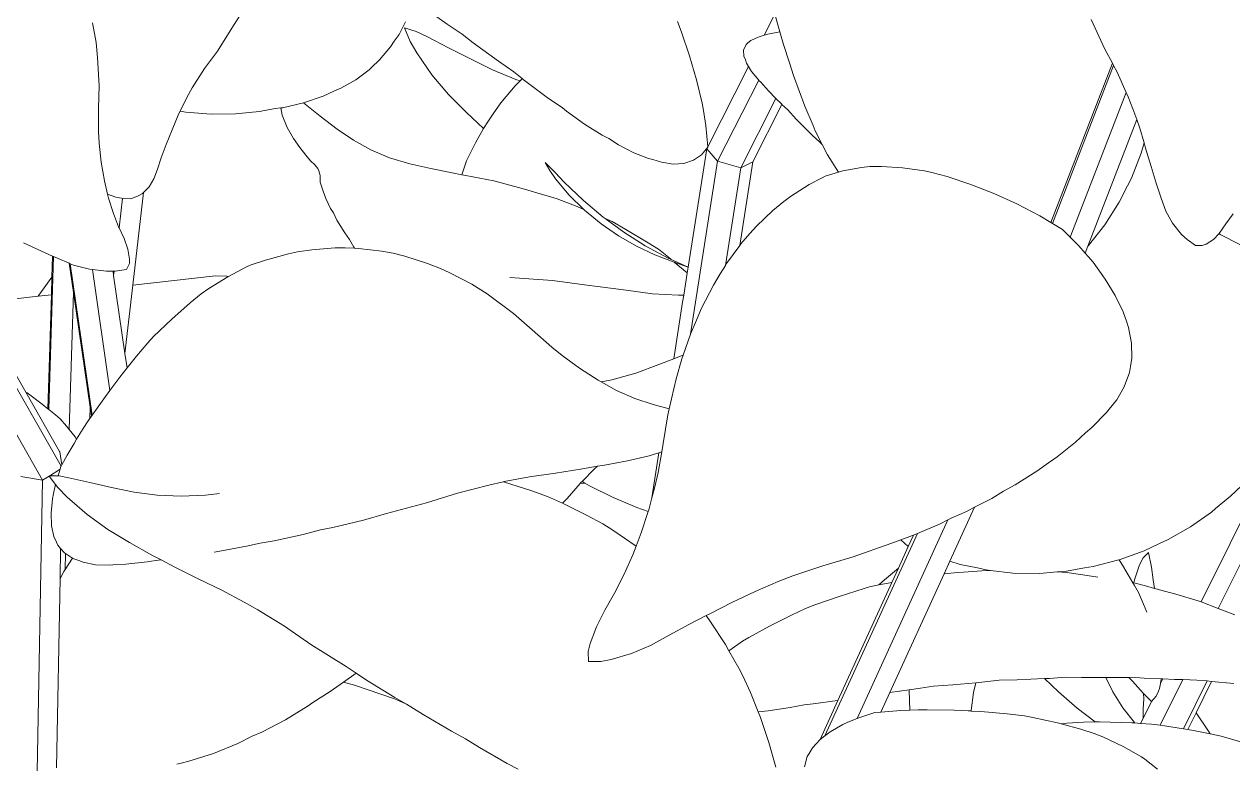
# Model space of a CAD drawing. Header units: metres. Extents: x 12.2 to 77.2, y 18.8 to 35.5.
# Drawn here: x 61.5268 to 61.8069, y 29.8776 to 30.0491 of the extents above; entities that cross this region are included whole.
import ezdxf

# ---------------------------------------------------------------- set-up
doc = ezdxf.new("R2010")
doc.units = ezdxf.units.M
doc.layers.add('0inne_gulv', color=7, linetype='Continuous', lineweight=13)

# ---------------------------------------------------------------- blocks, each defined once
blk = doc.blocks.new('One bedroom house rs')
for p, q in [((-8.94322, -1.93245), (-8.93713, -1.93681)), ((-8.98704, -1.93772), (-8.98526, -1.93494)), ((-8.86122, -1.93448), (-8.86368, -1.93936)), ((-8.86007, -1.93856), (-8.86122, -1.93448)), ((-9.01933, -1.93651), (-9.01847, -1.94107)), ((-8.99033, -1.94302), (-8.98704, -1.93772)), ((-8.9483, -1.93915), (-8.94679, -1.93626)), ((-8.947, -1.93765), (-8.94431, -1.93845)), ((-8.947, -1.93765), (-8.94574, -1.94077)), ((-8.93713, -1.93681), (-8.9337, -1.93911)), ((-8.88375, -1.93615), (-8.8829, -1.93838)), ((-8.78789, -1.93571), (-8.78477, -1.94257)), ((-8.95029, -1.94205), (-8.94944, -1.94076)), ((-8.94944, -1.94076), (-8.9483, -1.93915)), ((-8.94421, -1.94345), (-8.94574, -1.94077)), ((-8.94189, -1.93968), (-8.94431, -1.93845)), ((-8.94189, -1.93968), (-8.93684, -1.94226)), ((-8.93113, -1.94111), (-8.9337, -1.93911)), ((-8.8829, -1.93838), (-8.88097, -1.94412)), ((-8.86751, -1.9411), (-8.86679, -1.94054)), ((-8.86679, -1.94054), (-8.86511, -1.93978)), ((-8.86368, -1.93936), (-8.86511, -1.93978)), ((-8.86285, -1.93912), (-8.86368, -1.93936)), ((-8.86285, -1.93912), (-8.86007, -1.93856)), ((-8.85924, -1.94151), (-8.86007, -1.93856)), ((-9.01847, -1.94107), (-9.01814, -1.94455)), ((-8.99337, -1.9471), (-8.99033, -1.94302)), ((-8.95029, -1.94205), (-8.95281, -1.94504)), ((-8.94421, -1.94345), (-8.94068, -1.94852)), ((-8.93177, -1.94484), (-8.93684, -1.94226)), ((-8.92527, -1.9454), (-8.93113, -1.94111)), ((-8.86845, -1.94279), (-8.86789, -1.94149)), ((-8.8684, -1.94418), (-8.86845, -1.94279)), ((-8.86789, -1.94149), (-8.86751, -1.9411)), ((-8.85779, -1.94576), (-8.85924, -1.94151)), ((-8.78477, -1.94257), (-8.78301, -1.94585)), ((-9.01814, -1.94455), (-9.01776, -1.95109)), ((-8.95468, -1.94682), (-8.95281, -1.94504)), ((-8.92661, -1.94738), (-8.93177, -1.94484)), ((-8.92173, -1.94782), (-8.92527, -1.9454)), ((-8.87936, -1.9497), (-8.88097, -1.94412)), ((-8.8684, -1.94418), (-8.868, -1.94507)), ((-8.86779, -1.94582), (-8.868, -1.94507)), ((-8.86734, -1.94659), (-8.86779, -1.94582)), ((-8.8569, -1.94866), (-8.85779, -1.94576)), ((-8.78301, -1.94585), (-8.79727, -1.98276)), ((-8.79689, -1.98299), (-8.78275, -1.94635)), ((-8.78301, -1.94585), (-8.78275, -1.94635)), ((-8.78275, -1.94635), (-8.7819, -1.94794)), ((-8.99623, -1.95157), (-8.99337, -1.9471)), ((-8.95828, -1.94969), (-8.95521, -1.94737)), ((-8.95521, -1.94737), (-8.95468, -1.94682)), ((-8.93684, -1.95309), (-8.94068, -1.94852)), ((-8.92123, -1.94958), (-8.92661, -1.94738)), ((-8.91975, -1.9494), (-8.92173, -1.94782)), ((-8.86734, -1.94659), (-8.87674, -1.96521)), ((-8.86665, -1.94778), (-8.86734, -1.94659)), ((-8.86496, -1.94976), (-8.86665, -1.94778)), ((-8.8569, -1.94866), (-8.85429, -1.9558)), ((-8.77981, -1.9526), (-8.7819, -1.94794)), ((-9.01776, -1.95109), (-9.01797, -1.95627)), ((-8.99748, -1.95379), (-8.99623, -1.95157)), ((-8.9634, -1.95228), (-8.96182, -1.95165)), ((-8.95828, -1.94969), (-8.96182, -1.95165)), ((-8.92137, -1.95105), (-8.92469, -1.95504)), ((-8.92137, -1.95105), (-8.92023, -1.94989)), ((-8.92123, -1.94958), (-8.92023, -1.94989)), ((-8.92023, -1.94989), (-8.91975, -1.9494)), ((-8.91952, -1.94959), (-8.91975, -1.9494)), ((-8.91952, -1.94959), (-8.91397, -1.95375)), ((-8.87936, -1.9497), (-8.87807, -1.95509)), ((-8.87447, -1.96858), (-8.86496, -1.94976)), ((-8.86492, -1.94981), (-8.86496, -1.94976)), ((-8.86444, -1.95025), (-8.86492, -1.94981)), ((-8.86272, -1.95224), (-8.86444, -1.95025)), ((-8.99905, -1.95696), (-8.99748, -1.95379)), ((-8.96591, -1.95347), (-8.97043, -1.95502)), ((-8.96591, -1.95347), (-8.9634, -1.95228)), ((-8.93268, -1.95725), (-8.93684, -1.95309)), ((-8.91041, -1.95622), (-8.91397, -1.95375)), ((-8.86912, -1.97009), (-8.86098, -1.95398)), ((-8.86272, -1.95224), (-8.86098, -1.95398)), ((-8.86098, -1.95398), (-8.85962, -1.95536)), ((-8.79277, -1.98617), (-8.77981, -1.9526)), ((-8.77936, -1.95361), (-8.77981, -1.9526)), ((-8.77825, -1.95638), (-8.77936, -1.95361)), ((-9.01797, -1.96175), (-9.01797, -1.95627)), ((-8.9993, -1.95746), (-9.00089, -1.96127)), ((-8.9993, -1.95746), (-8.99905, -1.95696)), ((-8.99769, -1.95717), (-8.99905, -1.95696)), ((-8.99769, -1.95717), (-8.99187, -1.95762)), ((-8.98616, -1.95758), (-8.99187, -1.95762)), ((-8.98616, -1.95758), (-8.98061, -1.95705)), ((-8.98061, -1.95705), (-8.97701, -1.95637)), ((-8.97571, -1.9562), (-8.97701, -1.95637)), ((-8.97533, -1.95615), (-8.97571, -1.9562)), ((-8.97571, -1.9562), (-8.97536, -1.95786)), ((-8.97533, -1.95615), (-8.97043, -1.95502)), ((-8.97043, -1.95502), (-8.96657, -1.95814)), ((-8.93268, -1.95725), (-8.92869, -1.96101)), ((-8.92776, -1.95942), (-8.92647, -1.95758)), ((-8.92469, -1.95504), (-8.92647, -1.95758)), ((-8.90953, -1.95694), (-8.91041, -1.95622)), ((-8.90536, -1.95995), (-8.90953, -1.95694)), ((-8.87807, -1.95509), (-8.87775, -1.95683)), ((-8.87775, -1.95683), (-8.87722, -1.96031)), ((-8.86629, -1.96872), (-8.85956, -1.95541)), ((-8.85962, -1.95536), (-8.85956, -1.95541)), ((-8.85956, -1.95541), (-8.85823, -1.95661)), ((-8.85624, -1.95882), (-8.85823, -1.95661)), ((-8.85235, -1.96028), (-8.85429, -1.9558)), ((-8.77825, -1.95638), (-8.77736, -1.95892)), ((-8.97422, -1.96074), (-8.97536, -1.95786)), ((-8.96263, -1.96111), (-8.96657, -1.95814)), ((-8.92869, -1.96101), (-8.92776, -1.95942)), ((-8.90536, -1.95995), (-8.90126, -1.9625)), ((-8.87674, -1.96521), (-8.87722, -1.96031)), ((-8.85256, -1.96249), (-8.85624, -1.95882)), ((-8.85187, -1.96149), (-8.85235, -1.96028)), ((-8.78867, -1.98823), (-8.77736, -1.95892)), ((-8.77736, -1.95892), (-8.77666, -1.96092)), ((-9.01782, -1.96441), (-9.01797, -1.96175)), ((-9.00227, -1.9647), (-9.00089, -1.96127)), ((-8.97272, -1.96326), (-8.97422, -1.96074)), ((-8.97125, -1.9654), (-8.97272, -1.96326)), ((-8.95884, -1.9637), (-8.96263, -1.96111)), ((-8.93061, -1.96428), (-8.92869, -1.96101)), ((-8.89968, -1.96333), (-8.90126, -1.9625)), ((-8.85256, -1.96249), (-8.85077, -1.96411)), ((-8.85026, -1.96466), (-8.85187, -1.96149)), ((-8.77567, -1.96429), (-8.77666, -1.96092)), ((-9.01782, -1.96441), (-9.01732, -1.96874)), ((-9.00339, -1.96774), (-9.00227, -1.9647)), ((-8.97125, -1.9654), (-8.96993, -1.96713)), ((-8.95884, -1.9637), (-8.95482, -1.96592)), ((-8.95482, -1.96592), (-8.95048, -1.96775)), ((-8.93061, -1.96428), (-8.93219, -1.96755)), ((-8.89744, -1.96475), (-8.89968, -1.96333)), ((-8.89744, -1.96475), (-8.89388, -1.96659)), ((-8.877, -1.96572), (-8.8813, -1.99309)), ((-8.87678, -1.96528), (-8.87823, -1.96704)), ((-8.87678, -1.96528), (-8.877, -1.96572)), ((-8.87447, -1.96858), (-8.877, -1.96572)), ((-8.87674, -1.96521), (-8.87678, -1.96528)), ((-8.85077, -1.96411), (-8.85026, -1.96466)), ((-8.84905, -1.96705), (-8.85026, -1.96466)), ((-8.77567, -1.96429), (-8.77635, -1.96673)), ((-8.77529, -1.96556), (-8.77567, -1.96429)), ((-8.774, -1.96982), (-8.77529, -1.96556)), ((-9.01653, -1.97313), (-9.01732, -1.96874)), ((-9.00339, -1.96774), (-9.00429, -1.97038)), ((-8.96993, -1.96713), (-8.96879, -1.96846)), ((-8.96781, -1.96937), (-8.96879, -1.96846)), ((-8.95048, -1.96775), (-8.94583, -1.96919)), ((-8.93264, -1.96848), (-8.93376, -1.9717)), ((-8.93219, -1.96755), (-8.93264, -1.96848)), ((-8.91445, -1.96885), (-8.91335, -1.97072)), ((-8.91445, -1.96885), (-8.91212, -1.97118)), ((-8.89049, -1.9679), (-8.89388, -1.96659)), ((-8.89049, -1.9679), (-8.88946, -1.96814)), ((-8.88747, -1.96881), (-8.88946, -1.96814)), ((-8.88474, -1.96923), (-8.88747, -1.96881)), ((-8.88006, -1.96829), (-8.88227, -1.96905)), ((-8.88076, -2.00865), (-8.87447, -1.96858)), ((-8.88006, -1.96829), (-8.8794, -1.96783)), ((-8.87823, -1.96704), (-8.8794, -1.96783)), ((-8.86912, -1.97009), (-8.87447, -1.96858)), ((-8.86933, -1.98807), (-8.86629, -1.96872)), ((-8.86629, -1.96872), (-8.86912, -1.97009)), ((-8.84905, -1.96705), (-8.84649, -1.97111)), ((-8.77635, -1.96673), (-8.77859, -1.9725)), ((-9.00429, -1.97038), (-9.00508, -1.97261)), ((-8.96781, -1.96937), (-8.96712, -1.97026)), ((-8.96712, -1.97026), (-8.96685, -1.97079)), ((-8.96685, -1.97079), (-8.96661, -1.97184)), ((-8.94583, -1.96919), (-8.94091, -1.97023)), ((-8.93595, -1.97126), (-8.94091, -1.97023)), ((-8.93595, -1.97126), (-8.93376, -1.9717)), ((-8.93376, -1.9717), (-8.93283, -1.97188)), ((-8.91201, -1.97267), (-8.91335, -1.97072)), ((-8.91001, -1.97342), (-8.91212, -1.97118)), ((-8.88474, -1.96923), (-8.88227, -1.96905)), ((-8.87267, -1.99271), (-8.86912, -1.97009)), ((-8.84952, -1.97205), (-8.84649, -1.97111)), ((-8.84649, -1.97111), (-8.8455, -1.97081)), ((-8.8455, -1.97081), (-8.84111, -1.96998)), ((-8.84111, -1.96998), (-8.83923, -1.96982)), ((-8.83647, -1.96977), (-8.83923, -1.96982)), ((-8.83647, -1.96977), (-8.83161, -1.97009)), ((-8.83161, -1.97009), (-8.82651, -1.97082)), ((-8.82651, -1.97082), (-8.8248, -1.97118)), ((-8.8248, -1.97118), (-8.82131, -1.97213)), ((-8.77282, -1.97367), (-8.774, -1.96982)), ((-9.01583, -1.97616), (-9.01653, -1.97313)), ((-9.00753, -1.97579), (-9.00621, -1.97449)), ((-9.00508, -1.97261), (-9.00621, -1.97449)), ((-8.96661, -1.97184), (-8.96656, -1.97342)), ((-8.96656, -1.97342), (-8.96585, -1.97554)), ((-8.93283, -1.97188), (-8.92632, -1.97313)), ((-8.91974, -1.97491), (-8.92632, -1.97313)), ((-8.91201, -1.97267), (-8.90884, -1.97644)), ((-8.91001, -1.97342), (-8.90554, -1.97768)), ((-8.85326, -1.97396), (-8.85757, -1.9767)), ((-8.85326, -1.97396), (-8.85028, -1.97239)), ((-8.85028, -1.97239), (-8.84952, -1.97205)), ((-8.82131, -1.97213), (-8.81601, -1.97389)), ((-8.81061, -1.97599), (-8.81601, -1.97389)), ((-8.77948, -1.97427), (-8.78142, -1.97806)), ((-8.77859, -1.9725), (-8.77948, -1.97427)), ((-8.77173, -1.9771), (-8.77282, -1.97367)), ((-9.03088, -2.04252), (-9.06965, -1.97455)), ((-9.06221, -1.97682), (-9.02661, -2.03923)), ((-9.01396, -1.9769), (-9.01583, -1.97616)), ((-9.0156, -1.97712), (-9.01583, -1.97616)), ((-9.0145, -1.98067), (-9.0156, -1.97712)), ((-9.01396, -1.9769), (-9.01258, -1.97715)), ((-9.01237, -1.97717), (-9.01316, -1.984)), ((-9.01237, -1.97717), (-9.01258, -1.97715)), ((-9.01048, -1.9773), (-9.01237, -1.97717)), ((-9.01048, -1.9773), (-9.00877, -1.97662)), ((-9.01, -1.99733), (-9.00753, -1.97579)), ((-9.00778, -1.97604), (-9.00877, -1.97662)), ((-9.00778, -1.97604), (-9.00753, -1.97579)), ((-8.96585, -1.97554), (-8.9653, -1.97722)), ((-8.9653, -1.97722), (-8.96415, -1.97954)), ((-8.91164, -1.97727), (-8.91974, -1.97491)), ((-8.90706, -1.97908), (-8.91164, -1.97727)), ((-8.90547, -1.97975), (-8.90884, -1.97644)), ((-8.85757, -1.9767), (-8.85916, -1.9779)), ((-8.81061, -1.97599), (-8.80518, -1.97842)), ((-8.77173, -1.9771), (-8.77062, -1.98013)), ((-8.96352, -1.9805), (-8.96415, -1.97954)), ((-8.90547, -1.97975), (-8.90706, -1.97908)), ((-8.90097, -1.98154), (-8.90554, -1.97768)), ((-8.90532, -1.9799), (-8.90547, -1.97975)), ((-8.90146, -1.98306), (-8.90532, -1.9799)), ((-8.8655, -1.98362), (-8.86166, -1.97995)), ((-8.86166, -1.97995), (-8.85916, -1.9779)), ((-8.80518, -1.97842), (-8.80334, -1.97935)), ((-8.80334, -1.97935), (-8.79983, -1.98125)), ((-8.78142, -1.97806), (-8.78476, -1.98328)), ((-9.01327, -1.98376), (-9.0145, -1.98067)), ((-8.96269, -1.98224), (-8.96352, -1.9805)), ((-8.96269, -1.98224), (-8.96089, -1.9852)), ((-8.90055, -1.98185), (-8.90097, -1.98154)), ((-8.90055, -1.98185), (-8.89895, -1.98256)), ((-8.89624, -1.98502), (-8.90055, -1.98185)), ((-8.89895, -1.98256), (-8.89571, -1.98438)), ((-8.79727, -1.98276), (-8.79983, -1.98125)), ((-8.79689, -1.98299), (-8.79727, -1.98276)), ((-8.77062, -1.98013), (-8.76907, -1.98292)), ((-8.75503, -1.98073), (-8.75671, -1.98306)), ((-9.01327, -1.98376), (-9.01316, -1.984)), ((-9.01316, -1.984), (-9.01201, -1.98645)), ((-8.96089, -1.9852), (-8.9598, -1.98669)), ((-8.89741, -1.98586), (-8.90146, -1.98306)), ((-8.89624, -1.98502), (-8.89124, -1.98818)), ((-8.89571, -1.98438), (-8.89059, -1.98745)), ((-8.86705, -1.98535), (-8.8691, -1.98775)), ((-8.8655, -1.98362), (-8.86705, -1.98535)), ((-8.79455, -1.98437), (-8.79689, -1.98299)), ((-8.79455, -1.98437), (-8.79277, -1.98617)), ((-8.78854, -1.98809), (-8.78476, -1.98328)), ((-8.76699, -1.98552), (-8.76907, -1.98292)), ((-8.76699, -1.98552), (-8.76571, -1.98668)), ((-8.75829, -1.98533), (-8.75956, -1.9867)), ((-8.75808, -1.98511), (-8.75829, -1.98533)), ((-8.75799, -1.98554), (-8.75829, -1.98533)), ((-8.75671, -1.98306), (-8.75808, -1.98511)), ((-8.75335, -1.98794), (-8.75799, -1.98554)), ((-9.03114, -1.98942), (-9.0353, -1.98748)), ((-9.01201, -1.98645), (-9.01114, -1.98893)), ((-8.9598, -1.98669), (-8.95878, -1.98848)), ((-8.95878, -1.98848), (-8.95862, -1.98872)), ((-8.89741, -1.98586), (-8.89325, -1.98826)), ((-8.89325, -1.98826), (-8.889, -1.99025)), ((-8.89124, -1.98818), (-8.88595, -1.99101)), ((-8.8882, -1.98898), (-8.89059, -1.98745)), ((-8.86933, -1.98807), (-8.87242, -1.9923)), ((-8.8691, -1.98775), (-8.86933, -1.98807)), ((-8.79277, -1.98617), (-8.7908, -1.98817)), ((-8.7908, -1.98817), (-8.78931, -1.98986)), ((-8.78931, -1.98986), (-8.78867, -1.98823)), ((-8.78854, -1.98809), (-8.78867, -1.98823)), ((-8.76377, -1.9881), (-8.76571, -1.98668)), ((-8.76377, -1.9881), (-8.76217, -1.98808)), ((-8.76125, -1.9878), (-8.76217, -1.98808)), ((-8.76125, -1.9878), (-8.75956, -1.9867)), ((-9.03114, -1.98942), (-9.02857, -1.99059)), ((-9.02944, -2.02613), (-9.02836, -1.99068)), ((-9.02872, -1.99547), (-9.02857, -1.99059)), ((-9.02857, -1.99059), (-9.02836, -1.99068)), ((-9.02836, -1.99068), (-9.02732, -1.99115)), ((-9.02732, -1.99115), (-9.02471, -1.99223)), ((-9.01072, -1.99125), (-9.01114, -1.98893)), ((-9.01072, -1.99125), (-9.01076, -1.9923)), ((-8.97926, -1.99149), (-8.9739, -1.99)), ((-8.9739, -1.99), (-8.97182, -1.98954)), ((-8.96848, -1.98907), (-8.97182, -1.98954)), ((-8.96308, -1.98864), (-8.96848, -1.98907)), ((-8.96308, -1.98864), (-8.96076, -1.98861)), ((-8.96076, -1.98861), (-8.95862, -1.98872)), ((-8.95862, -1.98872), (-8.95766, -1.98877)), ((-8.95766, -1.98877), (-8.95229, -1.9894)), ((-8.95229, -1.9894), (-8.94968, -1.98989)), ((-8.94968, -1.98989), (-8.94696, -1.99056)), ((-8.94169, -1.99224), (-8.94696, -1.99056)), ((-8.889, -1.99025), (-8.88453, -1.99194)), ((-8.88587, -1.99081), (-8.8882, -1.98898)), ((-8.88595, -1.99101), (-8.88527, -1.99131)), ((-8.88527, -1.99131), (-8.88587, -1.99081)), ((-8.78931, -1.98986), (-8.7886, -1.99066)), ((-8.78748, -1.992), (-8.7886, -1.99066)), ((-9.02471, -1.99223), (-9.02449, -1.99232)), ((-9.02471, -1.99223), (-9.02373, -1.99897)), ((-9.0194, -2.02742), (-9.02449, -1.99232)), ((-9.02449, -1.99232), (-9.02375, -1.99263)), ((-9.02375, -1.99263), (-9.02004, -1.99361)), ((-9.01936, -1.99369), (-9.02004, -1.99361)), ((-9.0153, -2.02168), (-9.01936, -1.99369)), ((-9.01609, -1.99408), (-9.01936, -1.99369)), ((-9.01609, -1.99408), (-9.01458, -1.99405)), ((-9.01458, -1.99405), (-9.01431, -1.99404)), ((-9.01443, -1.99507), (-9.01458, -1.99405)), ((-9.01431, -1.99404), (-9.01443, -1.99507)), ((-9.01431, -1.99404), (-9.01407, -1.99404)), ((-9.01142, -1.99367), (-9.01407, -1.99404)), ((-9.01142, -1.99367), (-9.01076, -1.9923)), ((-8.98366, -1.99307), (-8.98781, -1.99526)), ((-8.98279, -1.99269), (-8.98366, -1.99307)), ((-8.97926, -1.99149), (-8.98279, -1.99269)), ((-8.93868, -1.99344), (-8.94169, -1.99224)), ((-8.93654, -1.9944), (-8.93868, -1.99344)), ((-8.88527, -1.99131), (-8.8813, -1.99309)), ((-8.88156, -1.99445), (-8.88453, -1.99194)), ((-8.88453, -1.99194), (-8.88131, -1.99315)), ((-8.88131, -1.99315), (-8.88152, -1.99449)), ((-8.8813, -1.99309), (-8.88131, -1.99315)), ((-8.87267, -1.99271), (-8.8739, -1.9947)), ((-8.87242, -1.9923), (-8.87267, -1.99271)), ((-8.78748, -1.992), (-8.78466, -1.9959)), ((-9.02895, -1.99578), (-9.03053, -1.99795)), ((-9.02895, -1.99578), (-9.02872, -1.99547)), ((-9.02884, -1.99951), (-9.02872, -1.99547)), ((-9.01181, -2.0131), (-9.01443, -1.99507)), ((-9.01, -1.99733), (-8.99082, -1.99512)), ((-8.98798, -1.99535), (-8.9924, -1.99806)), ((-8.98821, -1.99523), (-8.99082, -1.99512)), ((-8.98781, -1.99526), (-8.98821, -1.99523)), ((-8.98781, -1.99526), (-8.98798, -1.99535)), ((-8.93654, -1.9944), (-8.93146, -1.99709)), ((-8.92265, -1.99555), (-8.92037, -1.99569)), ((-8.92037, -1.99569), (-8.91277, -1.99618)), ((-8.90532, -1.9972), (-8.91277, -1.99618)), ((-8.88152, -1.99449), (-8.88232, -1.99963)), ((-8.88152, -1.99449), (-8.88156, -1.99445)), ((-8.8739, -1.9947), (-8.87545, -1.99726)), ((-8.78233, -1.99972), (-8.78466, -1.9959)), ((-9.03192, -1.99986), (-9.02884, -1.99951)), ((-9.03192, -1.99986), (-9.03176, -1.99965)), ((-9.03176, -1.99965), (-9.03053, -1.99795)), ((-9.02965, -2.02596), (-9.02884, -1.99951)), ((-9.0247, -2.03077), (-9.02373, -1.99897)), ((-9.02373, -1.99897), (-9.01986, -2.02561)), ((-9.01181, -2.0131), (-9.01, -1.99733)), ((-8.99671, -2.00136), (-8.99418, -1.9993)), ((-8.9924, -1.99806), (-8.99418, -1.9993)), ((-8.93146, -1.99709), (-8.92788, -1.99933)), ((-8.92788, -1.99933), (-8.92179, -2.00383)), ((-8.90166, -1.99769), (-8.90532, -1.9972)), ((-8.90166, -1.99769), (-8.89568, -1.99847)), ((-8.88959, -1.99928), (-8.89568, -1.99847)), ((-8.88357, -1.99965), (-8.88959, -1.99928)), ((-8.88232, -1.99963), (-8.88357, -1.99965)), ((-8.88232, -1.99963), (-8.88258, -2.00126)), ((-8.8782, -2.00261), (-8.87545, -1.99726)), ((-9.0465, -2.00155), (-9.03192, -1.99986)), ((-9.03478, -2.02209), (-9.0465, -2.00155)), ((-8.99671, -2.00136), (-9.00095, -2.00514)), ((-8.88258, -2.00126), (-8.88463, -2.01435)), ((-8.78233, -1.99972), (-8.7805, -2.00344)), ((-9.00095, -2.00514), (-9.00516, -2.00923)), ((-8.92179, -2.00383), (-8.91742, -2.00766)), ((-8.87962, -2.00592), (-8.8782, -2.00261)), ((-8.7805, -2.00344), (-8.77962, -2.00585)), ((-8.91287, -2.0117), (-8.91742, -2.00766)), ((-8.88064, -2.0083), (-8.87962, -2.00592)), ((-8.77923, -2.00709), (-8.77962, -2.00585)), ((-8.77923, -2.00709), (-8.7786, -2.01075)), ((-9.00651, -2.01065), (-9.00916, -2.01378)), ((-9.00516, -2.00923), (-9.00651, -2.01065)), ((-8.88076, -2.00865), (-8.88247, -2.0135)), ((-8.88064, -2.0083), (-8.88076, -2.00865)), ((-8.77852, -2.01422), (-8.7786, -2.01075)), ((-9.01132, -2.01649), (-9.01181, -2.0131)), ((-8.91052, -2.01358), (-8.91287, -2.0117)), ((-8.91052, -2.01358), (-8.9065, -2.01651)), ((-8.88463, -2.01435), (-8.88256, -2.01354)), ((-8.88247, -2.0135), (-8.88277, -2.01437)), ((-8.88247, -2.0135), (-8.88256, -2.01354)), ((-9.01132, -2.01649), (-9.01301, -2.01862)), ((-9.00916, -2.01378), (-9.01132, -2.01649)), ((-8.90218, -2.01932), (-8.9065, -2.01651)), ((-8.89346, -2.01767), (-8.88807, -2.01569)), ((-8.88807, -2.01569), (-8.88463, -2.01435)), ((-8.88277, -2.01437), (-8.88407, -2.01901)), ((-8.77881, -2.01617), (-8.77906, -2.01757)), ((-8.77852, -2.01422), (-8.77881, -2.01617)), ((-8.75848, -2.07225), (-8.73023, -2.01537)), ((-9.0153, -2.02168), (-9.01301, -2.01862)), ((-8.89899, -2.01925), (-8.90145, -2.01973)), ((-8.89346, -2.01767), (-8.89899, -2.01925)), ((-8.88407, -2.01901), (-8.8857, -2.02593)), ((-8.78025, -2.02086), (-8.77906, -2.01757)), ((-9.0345, -2.02228), (-9.03478, -2.02209)), ((-9.02695, -2.03582), (-9.03478, -2.02209)), ((-9.01674, -2.02362), (-9.0153, -2.02168)), ((-8.90145, -2.01973), (-8.90218, -2.01932)), ((-8.89789, -2.02169), (-8.90145, -2.01973)), ((-8.89363, -2.02358), (-8.89789, -2.02169)), ((-8.78025, -2.02086), (-8.78198, -2.02387)), ((-9.03096, -2.02491), (-9.0345, -2.02228)), ((-9.03096, -2.02491), (-9.02965, -2.02596)), ((-9.01674, -2.02362), (-9.0194, -2.02742)), ((-8.88942, -2.02499), (-8.89363, -2.02358)), ((-8.78245, -2.02443), (-8.78436, -2.02681)), ((-8.78198, -2.02387), (-8.78245, -2.02443)), ((-9.02965, -2.02596), (-9.02944, -2.02613)), ((-9.02944, -2.02613), (-9.02787, -2.02739)), ((-9.02683, -2.0283), (-9.02787, -2.02739)), ((-9.01994, -2.0282), (-9.01986, -2.02561)), ((-9.01956, -2.02766), (-9.01994, -2.0282)), ((-9.01986, -2.02561), (-9.01956, -2.02766)), ((-9.0194, -2.02742), (-9.01956, -2.02766)), ((-8.88942, -2.02499), (-8.8857, -2.02593)), ((-8.88604, -2.02737), (-8.88708, -2.03399)), ((-8.8857, -2.02593), (-8.88604, -2.02737)), ((-8.78773, -2.03027), (-8.78436, -2.02681)), ((-9.02534, -2.02996), (-9.02683, -2.0283)), ((-9.02534, -2.02996), (-9.0247, -2.03077)), ((-9.02146, -2.03049), (-9.02301, -2.03303)), ((-9.02031, -2.02873), (-9.02146, -2.03049)), ((-9.01994, -2.0282), (-9.02031, -2.02873)), ((-8.78773, -2.03027), (-8.78922, -2.03155)), ((-9.0247, -2.03077), (-9.02336, -2.03249)), ((-9.02301, -2.03303), (-9.02359, -2.034)), ((-9.02301, -2.03303), (-9.02336, -2.03249)), ((-8.78922, -2.03155), (-8.79156, -2.03372)), ((-9.02688, -2.03594), (-9.02695, -2.03582)), ((-9.02646, -2.03897), (-9.02688, -2.03594)), ((-9.02517, -2.03673), (-9.02359, -2.034)), ((-8.88827, -2.04076), (-8.88742, -2.03595)), ((-8.88806, -2.03615), (-8.88742, -2.03595)), ((-8.88742, -2.03595), (-8.88708, -2.03399)), ((-8.79156, -2.03372), (-8.7958, -2.03708)), ((-9.02646, -2.03897), (-9.02517, -2.03673)), ((-8.9007, -2.039), (-8.89539, -2.03801)), ((-8.89539, -2.03801), (-8.89033, -2.03689)), ((-8.89033, -2.03689), (-8.88806, -2.03615)), ((-8.88806, -2.03615), (-8.88969, -2.04657)), ((-8.80047, -2.0404), (-8.79783, -2.03845)), ((-8.7958, -2.03708), (-8.79783, -2.03845)), ((-9.03592, -2.04166), (-9.03088, -2.04252)), ((-9.03088, -2.04252), (-9.02935, -2.04155)), ((-9.0294, -2.04147), (-9.02935, -2.04155)), ((-9.0294, -2.04147), (-9.02922, -2.04147)), ((-9.02935, -2.04155), (-9.02789, -2.04348)), ((-9.02922, -2.04147), (-9.02684, -2.03996)), ((-9.02922, -2.04147), (-9.02729, -2.04146)), ((-9.02684, -2.03996), (-9.02729, -2.04146)), ((-9.02729, -2.04146), (-9.02708, -2.04146)), ((-9.02481, -2.04196), (-9.02708, -2.04146)), ((-9.02664, -2.03928), (-9.02684, -2.03996)), ((-9.02664, -2.03928), (-9.02661, -2.03923)), ((-9.02661, -2.03923), (-9.02646, -2.03897)), ((-8.91807, -2.04175), (-8.91207, -2.04087)), ((-8.90626, -2.03995), (-8.91207, -2.04087)), ((-8.90231, -2.03927), (-8.90626, -2.03995)), ((-8.903, -2.03988), (-8.9059, -2.04279)), ((-8.90231, -2.03927), (-8.903, -2.03988)), ((-8.9007, -2.039), (-8.90231, -2.03927)), ((-8.88901, -2.04404), (-8.88827, -2.04076)), ((-8.80553, -2.04361), (-8.80047, -2.0404)), ((-8.76245, -2.0707), (-8.74723, -2.04006)), ((-8.75561, -2.0462), (-8.75055, -2.04139)), ((-9.03358, -2.18591), (-9.03088, -2.04252)), ((-9.02789, -2.04348), (-9.02838, -2.04558)), ((-9.02789, -2.04348), (-9.02733, -2.04421)), ((-9.02521, -2.04644), (-9.02733, -2.04421)), ((-9.02481, -2.04196), (-9.01993, -2.04306)), ((-9.01491, -2.04419), (-9.01993, -2.04306)), ((-9.00971, -2.04527), (-9.01491, -2.04419)), ((-8.92751, -2.04363), (-8.93476, -2.04548)), ((-8.9242, -2.0429), (-8.92751, -2.04363)), ((-8.92412, -2.04292), (-8.9242, -2.0429)), ((-8.92394, -2.04284), (-8.92412, -2.04292)), ((-8.91755, -2.04499), (-8.92412, -2.04292)), ((-8.91807, -2.04175), (-8.92394, -2.04284)), ((-8.90634, -2.04325), (-8.90934, -2.04679)), ((-8.90618, -2.04307), (-8.90634, -2.04325)), ((-8.90634, -2.04325), (-8.90526, -2.04316)), ((-8.9059, -2.04279), (-8.90618, -2.04307)), ((-8.9059, -2.04279), (-8.90526, -2.04316)), ((-8.90526, -2.04316), (-8.90419, -2.04379)), ((-8.89871, -2.04649), (-8.90419, -2.04379)), ((-8.88901, -2.04404), (-8.88969, -2.04657)), ((-8.80823, -2.04508), (-8.80553, -2.04361)), ((-9.02862, -2.04684), (-9.02892, -2.05017)), ((-9.02862, -2.04684), (-9.02838, -2.04558)), ((-9.02521, -2.04644), (-9.0206, -2.05049)), ((-9.00971, -2.04527), (-9.00433, -2.04599)), ((-9.00433, -2.04599), (-8.99878, -2.04624)), ((-8.99878, -2.04624), (-8.99311, -2.04601)), ((-8.99311, -2.04601), (-8.98991, -2.04563)), ((-8.93476, -2.04548), (-8.94195, -2.04777)), ((-8.91388, -2.04632), (-8.91755, -2.04499)), ((-8.9111, -2.04753), (-8.91388, -2.04632)), ((-8.90934, -2.04679), (-8.91043, -2.04786)), ((-8.89871, -2.04649), (-8.89683, -2.04726)), ((-8.89323, -2.04887), (-8.89683, -2.04726)), ((-8.88969, -2.04657), (-8.89045, -2.04936)), ((-8.81495, -2.0488), (-8.81097, -2.04673)), ((-8.81097, -2.04673), (-8.80823, -2.04508)), ((-8.75561, -2.0462), (-8.75907, -2.04908)), ((-8.94195, -2.04777), (-8.95122, -2.05022)), ((-8.9111, -2.04753), (-8.91043, -2.04786)), ((-8.91043, -2.04786), (-8.90485, -2.0506)), ((-8.89059, -2.04979), (-8.89323, -2.04887)), ((-8.89221, -2.05474), (-8.89059, -2.04979)), ((-8.89059, -2.04979), (-8.89045, -2.04936)), ((-8.82065, -2.06128), (-8.81495, -2.0488)), ((-8.81677, -2.04974), (-8.82039, -2.05135)), ((-8.81677, -2.04974), (-8.81495, -2.0488)), ((-8.76, -2.04989), (-8.76487, -2.05333)), ((-8.75907, -2.04908), (-8.76, -2.04989)), ((-9.02882, -2.05308), (-9.02892, -2.05017)), ((-9.01579, -2.05397), (-9.0206, -2.05049)), ((-8.95653, -2.05175), (-8.96364, -2.05349)), ((-8.95122, -2.05022), (-8.95653, -2.05175)), ((-8.90485, -2.0506), (-8.90111, -2.05262)), ((-8.89875, -2.05411), (-8.90111, -2.05262)), ((-8.84216, -2.09774), (-8.82115, -2.05173)), ((-8.82818, -2.05485), (-8.82289, -2.05259)), ((-8.82115, -2.05173), (-8.82289, -2.05259)), ((-8.82039, -2.05135), (-8.82115, -2.05173)), ((-9.02882, -2.05308), (-9.02832, -2.05554)), ((-9.02832, -2.05554), (-9.02771, -2.05689)), ((-9.01076, -2.05699), (-9.01579, -2.05397)), ((-8.97052, -2.05511), (-8.97722, -2.05655)), ((-8.97052, -2.05511), (-8.96648, -2.05405)), ((-8.96648, -2.05405), (-8.96364, -2.05349)), ((-8.89337, -2.05781), (-8.89875, -2.05411)), ((-8.89337, -2.05781), (-8.89221, -2.05474)), ((-8.84961, -2.10177), (-8.82818, -2.05485)), ((-8.83203, -2.05632), (-8.82935, -2.05535)), ((-8.82911, -2.05525), (-8.83031, -2.05786)), ((-8.82935, -2.05535), (-8.82911, -2.05525)), ((-8.82911, -2.05525), (-8.82818, -2.05485)), ((-8.76487, -2.05333), (-8.77008, -2.05628)), ((-9.02735, -2.05761), (-9.02771, -2.05689)), ((-9.02735, -2.05761), (-9.02672, -2.05834)), ((-9.02672, -2.05834), (-9.02685, -2.06528)), ((-9.02672, -2.05834), (-9.02582, -2.05938)), ((-9.00558, -2.05986), (-9.01076, -2.05699)), ((-8.98367, -2.05784), (-8.98986, -2.05899)), ((-8.9805, -2.05709), (-8.98367, -2.05784)), ((-8.97722, -2.05655), (-8.9805, -2.05709)), ((-8.89411, -2.05978), (-8.89337, -2.05781)), ((-8.84309, -2.06031), (-8.83434, -2.05716)), ((-8.83434, -2.05716), (-8.83203, -2.05632)), ((-8.83031, -2.05786), (-8.83259, -2.06287)), ((-8.83031, -2.05786), (-8.83203, -2.05632)), ((-8.77564, -2.05886), (-8.77227, -2.05725)), ((-8.77008, -2.05628), (-8.77227, -2.05725)), ((-9.02558, -2.05954), (-9.02582, -2.05938)), ((-9.02569, -2.0632), (-9.02558, -2.05954)), ((-9.02399, -2.0606), (-9.02569, -2.0632)), ((-9.02399, -2.0606), (-9.02558, -2.05954)), ((-9.0239, -2.06065), (-9.02399, -2.0606)), ((-9.0239, -2.06065), (-9.02253, -2.06112)), ((-9.02253, -2.06112), (-9.02151, -2.06155)), ((-9.00668, -2.06146), (-9.00464, -2.06111)), ((-9.00558, -2.05986), (-9.00343, -2.061)), ((-9.00464, -2.06111), (-9.00343, -2.061)), ((-9.00343, -2.061), (-9.00027, -2.06266)), ((-8.98986, -2.05899), (-8.99113, -2.05916)), ((-8.89619, -2.06444), (-8.89411, -2.05978)), ((-8.85011, -2.06235), (-8.84309, -2.06031)), ((-8.822, -2.06421), (-8.82065, -2.06128)), ((-8.82065, -2.06128), (-8.81825, -2.06204)), ((-8.78147, -2.06098), (-8.78748, -2.06252)), ((-8.78145, -2.06097), (-8.78147, -2.06098)), ((-8.77564, -2.05886), (-8.78145, -2.06097)), ((-8.78145, -2.06097), (-8.78042, -2.0626)), ((-8.77671, -2.06214), (-8.77586, -2.06051)), ((-8.77463, -2.05928), (-8.77586, -2.06051)), ((-8.77463, -2.05928), (-8.7739, -2.06264)), ((-9.02598, -2.06365), (-9.02685, -2.06528)), ((-9.02569, -2.0632), (-9.02598, -2.06365)), ((-9.0186, -2.06212), (-9.02151, -2.06155)), ((-9.0186, -2.06212), (-9.01536, -2.06219)), ((-9.01536, -2.06219), (-9.01462, -2.0621)), ((-9.01462, -2.0621), (-9.0116, -2.062)), ((-9.00668, -2.06146), (-9.0116, -2.062)), ((-9.00027, -2.06266), (-8.99486, -2.0654)), ((-8.85707, -2.06469), (-8.85011, -2.06235)), ((-8.83259, -2.06287), (-8.83584, -2.06559)), ((-8.83259, -2.06287), (-8.83412, -2.0662)), ((-8.822, -2.06421), (-8.81963, -2.064)), ((-8.81963, -2.064), (-8.81215, -2.06347)), ((-8.81427, -2.06285), (-8.81825, -2.06204)), ((-8.81223, -2.06331), (-8.81427, -2.06285)), ((-8.81125, -2.06342), (-8.81223, -2.06331)), ((-8.81215, -2.06347), (-8.81125, -2.06342)), ((-8.8061, -2.06403), (-8.81125, -2.06342)), ((-8.8061, -2.06403), (-8.79988, -2.06413)), ((-8.79581, -2.06378), (-8.79988, -2.06413)), ((-8.79364, -2.0636), (-8.79581, -2.06378)), ((-8.79352, -2.06392), (-8.79581, -2.06378)), ((-8.78946, -2.06282), (-8.79364, -2.0636)), ((-8.78985, -2.06442), (-8.79352, -2.06392)), ((-8.78748, -2.06252), (-8.78946, -2.06282)), ((-8.78042, -2.0626), (-8.77823, -2.0663)), ((-8.77671, -2.06214), (-8.77791, -2.06559)), ((-8.77354, -2.06559), (-8.7739, -2.06264)), ((-9.02685, -2.06528), (-9.02767, -2.10916)), ((-8.98939, -2.06803), (-8.99486, -2.0654)), ((-8.8984, -2.06871), (-8.89619, -2.06444)), ((-8.86579, -2.06829), (-8.86041, -2.06598)), ((-8.86041, -2.06598), (-8.85707, -2.06469)), ((-8.83412, -2.0662), (-8.84662, -2.09357)), ((-8.83925, -2.06724), (-8.83709, -2.0668)), ((-8.83709, -2.0668), (-8.83584, -2.06559)), ((-8.83709, -2.0668), (-8.83452, -2.06627)), ((-8.83456, -2.09172), (-8.822, -2.06421)), ((-8.83412, -2.0662), (-8.83452, -2.06627)), ((-8.78634, -2.06496), (-8.78985, -2.06442)), ((-8.77823, -2.0663), (-8.77804, -2.06634)), ((-8.77823, -2.0663), (-8.77784, -2.06695)), ((-8.77804, -2.06634), (-8.77791, -2.06559)), ((-8.77804, -2.06634), (-8.77536, -2.06702)), ((-8.77354, -2.06559), (-8.77323, -2.0676)), ((-8.98939, -2.06803), (-8.98415, -2.07078)), ((-8.8984, -2.06871), (-8.90063, -2.07265)), ((-8.86579, -2.06829), (-8.87115, -2.07089)), ((-8.84632, -2.06944), (-8.85197, -2.07141)), ((-8.84632, -2.06944), (-8.84049, -2.06759)), ((-8.84049, -2.06759), (-8.83925, -2.06724)), ((-8.77784, -2.06695), (-8.77694, -2.06858)), ((-8.77576, -2.07126), (-8.77694, -2.06858)), ((-8.77323, -2.0676), (-8.77536, -2.06702)), ((-8.76829, -2.06894), (-8.77323, -2.0676)), ((-8.76314, -2.07044), (-8.76829, -2.06894)), ((-8.98415, -2.07078), (-8.98103, -2.07254)), ((-8.87628, -2.07346), (-8.87115, -2.07089)), ((-8.85738, -2.07377), (-8.85413, -2.07224)), ((-8.85413, -2.07224), (-8.85197, -2.07141)), ((-8.77576, -2.07126), (-8.77503, -2.07311)), ((-8.76245, -2.0707), (-8.76314, -2.07044)), ((-8.75848, -2.07225), (-8.76245, -2.0707)), ((-8.75466, -2.07373), (-8.75848, -2.07225)), ((-8.98103, -2.07254), (-8.97484, -2.07632)), ((-8.90063, -2.07265), (-8.90252, -2.07651)), ((-8.88112, -2.076), (-8.87713, -2.07391)), ((-8.87713, -2.07391), (-8.87628, -2.07346)), ((-8.8761, -2.07533), (-8.87713, -2.07391)), ((-8.85738, -2.07377), (-8.86249, -2.07637)), ((-8.97484, -2.07632), (-8.96874, -2.08058)), ((-8.904, -2.08037), (-8.90252, -2.07651)), ((-8.88112, -2.076), (-8.88567, -2.07847)), ((-8.8761, -2.07533), (-8.87268, -2.08061)), ((-8.86726, -2.079), (-8.86249, -2.07637)), ((-8.96874, -2.08058), (-8.96058, -2.0857)), ((-8.904, -2.08037), (-8.9045, -2.08223)), ((-8.89, -2.0808), (-8.89446, -2.0827)), ((-8.88567, -2.07847), (-8.89, -2.0808)), ((-8.87268, -2.08061), (-8.87184, -2.08207)), ((-8.87163, -2.08191), (-8.86868, -2.07986)), ((-8.86726, -2.079), (-8.86868, -2.07986)), ((-8.90443, -2.08452), (-8.9045, -2.08223)), ((-8.89914, -2.0841), (-8.89446, -2.0827)), ((-8.87184, -2.08207), (-8.87163, -2.08191)), ((-8.87184, -2.08207), (-8.86954, -2.08605)), ((-8.96058, -2.0857), (-8.95824, -2.08726)), ((-8.90443, -2.08452), (-8.9015, -2.08453)), ((-8.89914, -2.0841), (-8.9015, -2.08453)), ((-8.86954, -2.08605), (-8.86863, -2.08784)), ((-8.96117, -2.0893), (-8.96424, -2.09146)), ((-8.95824, -2.08726), (-8.96117, -2.0893)), ((-8.95862, -2.09003), (-8.96117, -2.0893)), ((-8.95824, -2.08726), (-8.95581, -2.08888)), ((-8.95581, -2.08888), (-8.94926, -2.09289)), ((-8.86863, -2.08784), (-8.86685, -2.09175)), ((-8.81252, -2.08926), (-8.81462, -2.08945)), ((-8.81252, -2.08926), (-8.80921, -2.0889)), ((-8.80921, -2.0889), (-8.80504, -2.08878)), ((-8.80504, -2.08878), (-8.79873, -2.0885)), ((-8.79873, -2.0885), (-8.79759, -2.08845)), ((-8.79545, -2.0916), (-8.79873, -2.0885)), ((-8.79759, -2.08845), (-8.79387, -2.08821)), ((-8.79387, -2.08821), (-8.79019, -2.08828)), ((-8.78452, -2.08828), (-8.79019, -2.08828)), ((-8.78292, -2.09156), (-8.78452, -2.08828)), ((-8.78288, -2.08828), (-8.78452, -2.08828)), ((-8.77921, -2.08822), (-8.78288, -2.08828)), ((-8.77856, -2.0882), (-8.77921, -2.08822)), ((-8.77921, -2.08822), (-8.77832, -2.08913)), ((-8.77567, -2.08839), (-8.77856, -2.0882)), ((-8.77652, -2.09121), (-8.77832, -2.08913)), ((-8.77567, -2.08839), (-8.77172, -2.08856)), ((-8.77193, -2.09932), (-8.76668, -2.08875)), ((-8.77187, -2.08967), (-8.77133, -2.08858)), ((-8.77172, -2.08866), (-8.77187, -2.08967)), ((-8.77172, -2.08866), (-8.77172, -2.08856)), ((-8.77172, -2.08856), (-8.77133, -2.08858)), ((-8.77133, -2.08858), (-8.76858, -2.0887)), ((-8.76858, -2.0887), (-8.76668, -2.08875)), ((-8.76668, -2.08875), (-8.7634, -2.08884)), ((-8.76653, -2.10015), (-8.76102, -2.08906)), ((-8.7636, -2.09641), (-8.76, -2.08915)), ((-8.7634, -2.08884), (-8.76102, -2.08906)), ((-8.76102, -2.08906), (-8.76, -2.08915)), ((-8.76, -2.08915), (-8.75489, -2.08962)), ((-8.9683, -2.09403), (-8.96424, -2.09146)), ((-8.94937, -2.09323), (-8.95862, -2.09003)), ((-8.86685, -2.09175), (-8.86507, -2.09623)), ((-8.83664, -2.09628), (-8.83456, -2.09172)), ((-8.83456, -2.09172), (-8.83011, -2.0911)), ((-8.83011, -2.0911), (-8.83012, -2.09128)), ((-8.83012, -2.09128), (-8.8299, -2.09584)), ((-8.83011, -2.0911), (-8.82747, -2.09074)), ((-8.82747, -2.09074), (-8.82449, -2.09028)), ((-8.82, -2.08994), (-8.82449, -2.09028)), ((-8.81462, -2.08945), (-8.82, -2.08994)), ((-8.81518, -2.09175), (-8.81574, -2.09594)), ((-8.81462, -2.08945), (-8.81518, -2.09175)), ((-8.79545, -2.0916), (-8.79114, -2.09534)), ((-8.78056, -2.0953), (-8.78292, -2.09156)), ((-8.77581, -2.09193), (-8.77652, -2.09121)), ((-8.77575, -2.09323), (-8.77581, -2.09193)), ((-8.77393, -2.09382), (-8.77581, -2.09193)), ((-8.77228, -2.0914), (-8.77282, -2.0926)), ((-8.77205, -2.09084), (-8.77228, -2.0914)), ((-8.77187, -2.08967), (-8.77205, -2.09084)), ((-8.97463, -2.09804), (-8.96935, -2.09479)), ((-8.96935, -2.09479), (-8.9683, -2.09403)), ((-8.94656, -2.0944), (-8.94937, -2.09323)), ((-8.94656, -2.0944), (-8.94926, -2.09289)), ((-8.94272, -2.09686), (-8.94656, -2.0944)), ((-8.85769, -2.09521), (-8.85445, -2.09459)), ((-8.8523, -2.09437), (-8.85445, -2.09459)), ((-8.84666, -2.09358), (-8.8523, -2.09437)), ((-8.84662, -2.09357), (-8.85074, -2.10263)), ((-8.84662, -2.09357), (-8.84666, -2.09358)), ((-8.7759, -2.0955), (-8.77575, -2.09323)), ((-8.77588, -2.09774), (-8.77393, -2.09382)), ((-8.77393, -2.09382), (-8.77282, -2.0926)), ((-8.94272, -2.09686), (-8.93618, -2.10072)), ((-8.86277, -2.09598), (-8.86507, -2.09623)), ((-8.86507, -2.09623), (-8.86455, -2.09756)), ((-8.86258, -2.10334), (-8.86455, -2.09756)), ((-8.85769, -2.09521), (-8.86277, -2.09598)), ((-8.84216, -2.09774), (-8.84201, -2.09768)), ((-8.83808, -2.09638), (-8.84201, -2.09768)), ((-8.83808, -2.09638), (-8.83664, -2.09628)), ((-8.83664, -2.09628), (-8.83204, -2.09594)), ((-8.83204, -2.09594), (-8.8299, -2.09584)), ((-8.8299, -2.09584), (-8.82797, -2.09575)), ((-8.82589, -2.09572), (-8.82797, -2.09575)), ((-8.82589, -2.09572), (-8.8197, -2.09583)), ((-8.81642, -2.096), (-8.8197, -2.09583)), ((-8.81642, -2.096), (-8.81574, -2.09594)), ((-8.81576, -2.09603), (-8.81642, -2.096)), ((-8.81574, -2.09594), (-8.81576, -2.09603)), ((-8.81352, -2.09615), (-8.81576, -2.09603)), ((-8.81352, -2.09615), (-8.80741, -2.09667)), ((-8.80741, -2.09667), (-8.80337, -2.09715)), ((-8.80146, -2.09749), (-8.80337, -2.09715)), ((-8.80146, -2.09749), (-8.79575, -2.09874)), ((-8.79114, -2.09534), (-8.78699, -2.09855)), ((-8.78056, -2.0953), (-8.7779, -2.09871)), ((-8.77588, -2.09774), (-8.7759, -2.0955)), ((-8.76555, -2.10032), (-8.7636, -2.09641)), ((-8.76073, -2.10071), (-8.7636, -2.09641)), ((-8.97463, -2.09804), (-8.98012, -2.1009)), ((-8.84837, -2.10083), (-8.84545, -2.09913)), ((-8.84545, -2.09913), (-8.84427, -2.09859)), ((-8.84427, -2.09859), (-8.84216, -2.09774)), ((-8.79486, -2.09899), (-8.79575, -2.09874)), ((-8.79352, -2.09884), (-8.79486, -2.09899)), ((-8.79031, -2.10021), (-8.79486, -2.09899)), ((-8.78973, -2.09861), (-8.79352, -2.09884)), ((-8.79031, -2.10021), (-8.78721, -2.1012)), ((-8.78699, -2.09855), (-8.78973, -2.09861)), ((-8.78601, -2.09853), (-8.78699, -2.09855)), ((-8.77848, -2.09873), (-8.78601, -2.09853)), ((-8.77848, -2.09873), (-8.77784, -2.09878)), ((-8.7779, -2.09871), (-8.77784, -2.09878)), ((-8.77784, -2.09878), (-8.77645, -2.09889)), ((-8.77645, -2.09889), (-8.77588, -2.09774)), ((-8.77645, -2.09889), (-8.77396, -2.09909)), ((-8.77396, -2.09909), (-8.77193, -2.09932)), ((-8.77193, -2.09932), (-8.77094, -2.09943)), ((-8.76653, -2.10015), (-8.77094, -2.09943)), ((-8.76555, -2.10032), (-8.76653, -2.10015)), ((-8.76341, -2.10067), (-8.76555, -2.10032)), ((-8.98569, -2.10355), (-8.98236, -2.10187)), ((-8.98236, -2.10187), (-8.98012, -2.1009)), ((-8.93618, -2.10072), (-8.93288, -2.1025)), ((-8.93288, -2.1025), (-8.92968, -2.10449)), ((-8.85251, -2.10453), (-8.85074, -2.10263)), ((-8.84961, -2.10177), (-8.85074, -2.10263)), ((-8.84837, -2.10083), (-8.84961, -2.10177)), ((-8.78721, -2.1012), (-8.78521, -2.10201)), ((-8.78053, -2.10423), (-8.78521, -2.10201)), ((-8.76031, -2.10133), (-8.76341, -2.10067)), ((-8.76073, -2.10071), (-8.76031, -2.10133)), ((-8.75782, -2.10187), (-8.76031, -2.10133)), ((-8.74853, -2.10456), (-8.75782, -2.10187)), ((-8.99699, -2.10767), (-8.99132, -2.10585)), ((-8.98569, -2.10355), (-8.99132, -2.10585)), ((-8.92968, -2.10449), (-8.92325, -2.10816)), ((-8.86258, -2.10334), (-8.86096, -2.10903)), ((-8.8537, -2.10659), (-8.8533, -2.10585)), ((-8.8533, -2.10585), (-8.85251, -2.10453)), ((-8.78053, -2.10423), (-8.77626, -2.10663)), ((-8.99981, -2.10838), (-8.99882, -2.1081)), ((-8.99699, -2.10767), (-8.99882, -2.1081)), ((-8.92325, -2.10816), (-8.92072, -2.10948)), ((-8.85433, -2.10895), (-8.8537, -2.10659)), ((-8.77626, -2.10663), (-8.77547, -2.10715)), ((-8.77547, -2.10715), (-8.77253, -2.10948))]:
    blk.add_line(p, q)

msp = doc.modelspace()

# ---------------------------------------------------------------- block references
at = {"layer": '0inne_gulv'}
msp.add_blockref('One bedroom house rs', (70.562, 31.98587), dxfattribs=at)

doc.saveas('drawing.dxf')
